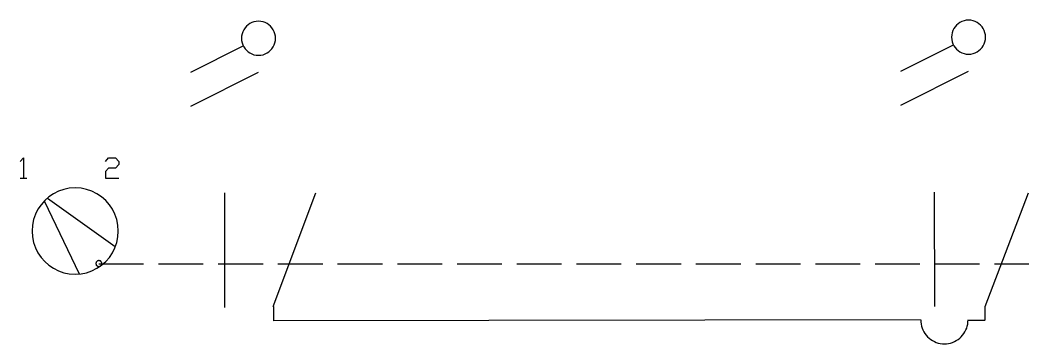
# Model space of a CAD drawing. Header units: millimetres. Extents: x -34.3 to 33.2, y -21.7 to 0.
import ezdxf
from ezdxf.enums import TextEntityAlignment as Align

# ---------------------------------------------------------------- set-up
doc = ezdxf.new("R2010")
doc.units = ezdxf.units.MM
doc.linetypes.add('SVG_3_1', pattern=[4, 3, -1])
doc.layers.get('0').update_dxf_attribs({"linetype": 'CONTINUOUS'})
doc.styles.add('ARIAL', font='arial.ttf')

# ---------------------------------------------------------------- blocks, each defined once
blk = doc.blocks.new('291_E_LV_SLD_IEC60617_bypass_ups')
at = {"true_color": 0x0000ff}
for p, q in [((-22.897, -3.485), (-19.382, -1.721)), ((24.662, -3.426), (28.191, -1.662)), ((-22.897, -5.75), (-18.368, -3.485)), ((24.662, -5.691), (29.191, -3.426)), ((-20.637, -11.574), (-20.637, -19.235)), ((-17.368, -19.176), (-14.515, -11.574)), ((26.941, -19.176), (26.926, -11.515)), ((30.309, -19.176), (33.221, -11.574)), ((-17.353, -19.176), (-17.353, -20.074)), ((30.294, -19.176), (30.294, -20.074)), ((25.985, -20.074), (-17.368, -20.132)), ((29.162, -20.083), (30.309, -20.083))]:
    blk.add_line(p, q, dxfattribs=at)
at = {"color": 7}
for p, q in [((-34.324, -10.574), (-33.868, -10.574)), ((-32.706, -12.103), (-30.368, -17)), ((-32.485, -11.912), (-27.956, -15.162))]:
    blk.add_line(p, q, dxfattribs=at)
at = {"linetype": 'SVG_3_1', "true_color": 0x0000ff}
blk.add_line((-29.059, -16.309), (33.235, -16.309), dxfattribs=at)
at = {"true_color": 0x0000ff}
for points in [[(30.338, -1.142), (30.328, -0.987), (30.297, -0.838), (30.249, -0.697), (30.183, -0.565), (30.101, -0.444), (30.005, -0.334), (29.895, -0.238), (29.774, -0.156), (29.643, -0.09), (29.503, -0.041), (29.355, -0.01), (29.201, 0), (29.046, -0.01), (28.897, -0.041), (28.756, -0.09), (28.624, -0.156), (28.503, -0.238), (28.393, -0.334), (28.297, -0.444), (28.215, -0.565), (28.149, -0.697), (28.1, -0.838), (28.069, -0.987), (28.059, -1.142), (28.069, -1.296), (28.1, -1.444), (28.149, -1.585), (28.215, -1.716), (28.297, -1.837), (28.393, -1.946), (28.503, -2.042), (28.624, -2.124), (28.756, -2.19), (28.897, -2.238), (29.046, -2.269), (29.201, -2.279), (29.355, -2.269), (29.503, -2.238), (29.643, -2.19), (29.774, -2.124), (29.895, -2.042), (30.005, -1.946), (30.101, -1.837), (30.183, -1.716), (30.249, -1.585), (30.297, -1.444), (30.328, -1.296), (30.338, -1.142)], [(-17.221, -1.216), (-17.231, -1.061), (-17.262, -0.912), (-17.31, -0.771), (-17.376, -0.639), (-17.458, -0.517), (-17.555, -0.408), (-17.664, -0.311), (-17.786, -0.229), (-17.918, -0.163), (-18.059, -0.115), (-18.208, -0.084), (-18.363, -0.074), (-18.517, -0.084), (-18.665, -0.115), (-18.805, -0.163), (-18.936, -0.229), (-19.057, -0.311), (-19.167, -0.408), (-19.263, -0.517), (-19.345, -0.639), (-19.411, -0.771), (-19.459, -0.912), (-19.49, -1.061), (-19.5, -1.216), (-19.49, -1.37), (-19.459, -1.518), (-19.411, -1.658), (-19.345, -1.789), (-19.263, -1.91), (-19.167, -2.02), (-19.057, -2.116), (-18.936, -2.198), (-18.805, -2.264), (-18.665, -2.312), (-18.517, -2.343), (-18.363, -2.353), (-18.208, -2.343), (-18.059, -2.312), (-17.918, -2.264), (-17.786, -2.198), (-17.664, -2.116), (-17.555, -2.02), (-17.458, -1.91), (-17.376, -1.789), (-17.31, -1.658), (-17.262, -1.518), (-17.231, -1.37), (-17.221, -1.216)]]:
    blk.add_lwpolyline(points, close=True, dxfattribs=at)
at = {"color": 7}
for points in [[(-34.324, -9.456), (-34.103, -9.221), (-34.103, -10.588)], [(-28.618, -9.456), (-28.397, -9.221), (-27.941, -9.221), (-27.721, -9.456), (-27.721, -9.676), (-27.941, -9.912), (-28.397, -9.912), (-28.618, -10.132), (-28.618, -10.588), (-27.721, -10.588)]]:
    blk.add_lwpolyline(points, dxfattribs=at)
for points in [[(-27.75, -14.127), (-27.776, -13.734), (-27.853, -13.358), (-27.977, -13.001), (-28.145, -12.667), (-28.352, -12.359), (-28.597, -12.082), (-28.874, -11.837), (-29.182, -11.63), (-29.516, -11.462), (-29.873, -11.338), (-30.249, -11.261), (-30.642, -11.235), (-31.033, -11.261), (-31.409, -11.338), (-31.765, -11.462), (-32.098, -11.63), (-32.406, -11.837), (-32.683, -12.082), (-32.927, -12.359), (-33.135, -12.667), (-33.302, -13.001), (-33.426, -13.358), (-33.503, -13.734), (-33.529, -14.127), (-33.503, -14.519), (-33.426, -14.894), (-33.302, -15.251), (-33.135, -15.584), (-32.927, -15.891), (-32.683, -16.169), (-32.406, -16.413), (-32.098, -16.62), (-31.765, -16.788), (-31.409, -16.912), (-31.033, -16.989), (-30.642, -17.015), (-30.249, -16.989), (-29.873, -16.912), (-29.516, -16.788), (-29.182, -16.62), (-28.874, -16.413), (-28.597, -16.169), (-28.352, -15.891), (-28.145, -15.584), (-27.977, -15.251), (-27.853, -14.894), (-27.776, -14.519), (-27.75, -14.127)], [(-28.853, -16.299), (-28.855, -16.272), (-28.86, -16.247), (-28.869, -16.223), (-28.88, -16.2), (-28.894, -16.179), (-28.911, -16.16), (-28.93, -16.144), (-28.952, -16.13), (-28.975, -16.118), (-29, -16.11), (-29.026, -16.105), (-29.054, -16.103), (-29.081, -16.105), (-29.106, -16.11), (-29.13, -16.118), (-29.153, -16.13), (-29.174, -16.144), (-29.192, -16.16), (-29.209, -16.179), (-29.223, -16.2), (-29.235, -16.223), (-29.243, -16.247), (-29.248, -16.272), (-29.25, -16.299), (-29.248, -16.327), (-29.243, -16.353), (-29.235, -16.378), (-29.223, -16.401), (-29.209, -16.423), (-29.192, -16.442), (-29.174, -16.459), (-29.153, -16.473), (-29.13, -16.484), (-29.106, -16.493), (-29.081, -16.498), (-29.054, -16.5), (-29.026, -16.498), (-29, -16.493), (-28.975, -16.484), (-28.952, -16.473), (-28.93, -16.459), (-28.911, -16.442), (-28.894, -16.423), (-28.88, -16.401), (-28.869, -16.378), (-28.86, -16.353), (-28.855, -16.327), (-28.853, -16.299)]]:
    blk.add_lwpolyline(points, close=True, dxfattribs=at)
at = {"true_color": 0x0000ff}
blk.add_lwpolyline([(26, -20.069), (26.004, -20.211), (26.02, -20.351), (26.049, -20.488), (26.089, -20.62), (26.14, -20.749), (26.203, -20.872), (26.276, -20.989), (26.359, -21.099), (26.451, -21.202), (26.553, -21.297), (26.664, -21.384), (26.784, -21.461), (26.909, -21.527), (27.038, -21.581), (27.171, -21.624), (27.306, -21.654), (27.443, -21.672), (27.581, -21.678), (27.719, -21.672), (27.855, -21.654), (27.99, -21.624), (28.123, -21.581), (28.252, -21.527), (28.377, -21.461), (28.497, -21.384), (28.608, -21.297), (28.71, -21.202), (28.803, -21.099), (28.886, -20.989), (28.959, -20.872), (29.022, -20.75), (29.073, -20.622), (29.113, -20.49), (29.142, -20.354), (29.158, -20.215), (29.162, -20.074)], dxfattribs=at)
at = {"true_color": 0x0000ff, "style": 'ARIAL'}
blk.add_attdef('TAG', text='', height=2.5, dxfattribs=at).set_placement((-36.324, -2.2), align=Align.RIGHT)
at = {"color": 7, "style": 'ARIAL'}
for tag, p in [('POWER_KVA', (-36.324, -9)), ('VOLTAGE', (-36.324, -12)), ('MANUFACTURER', (-36.324, -15))]:
    blk.add_attdef(tag, text='', height=1.7, dxfattribs=at).set_placement(p, align=Align.RIGHT)

msp = doc.modelspace()

# ---------------------------------------------------------------- block references
msp.add_blockref('291_E_LV_SLD_IEC60617_bypass_ups', (0, 0))

doc.saveas('drawing.dxf')
